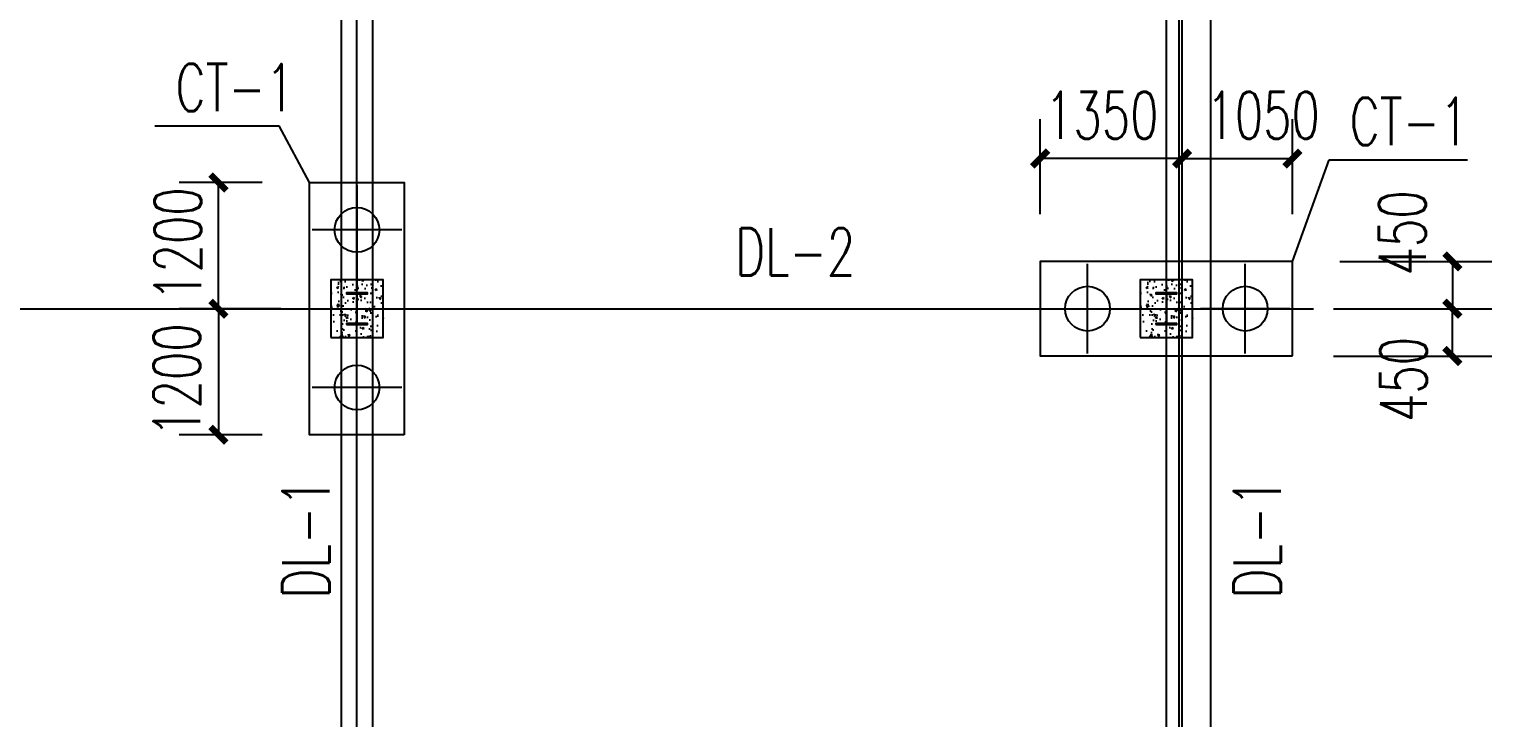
# Model space of a CAD drawing. Extents: x 180850 to 1399066, y 48356 to 327880.
# Drawn here: x 359407 to 373320, y 167101 to 173653 of the extents above; entities that cross this region are included whole.
import ezdxf

# ---------------------------------------------------------------- set-up
doc = ezdxf.new("R2010")
doc.units = 0
doc.header["$LTSCALE"] = 1000
for name, color, linetype in [('AXIS', 3, 'Continuous'), ('DIM_LEAD', 3, 'Continuous'), ('DOTE', 1, 'Continuous'), ('GZ', 50, 'Continuous'), ('PUB_HATCH', 8, 'Continuous'), ('YCX', 90, 'Continuous'), ('承台', 2, 'Continuous'), ('桩', 201, 'Continuous')]:
    doc.layers.add(name, color=color, linetype=linetype)
doc.styles.add('_TCH_DIM_T3', font='SIMPLEX', dxfattribs={"width": 0.705882, "bigfont": 'GBCBIG'})
doc.dimstyles.new('TCH_150_1', dxfattribs={"dimtxt": 446.25, "dimasz": 150, "dimexe": 375, "dimexo": 450, "dimgap": 189.375, "dimtad": 1, "dimdec": 0, "dimzin": 0, "dimdsep": 46, "dimtxsty": '_TCH_DIM_T3', "dimblk": 'ARCHTICK', "dimcen": 0.09, "dimclrd": 256, "dimclre": 256, "dimclrt": 7, "dimazin": 2, "dimtfac": 1, "dimtdec": 0, "dimtix": 1, "dimtmove": 2, "dimatfit": 3, "dimfxl": 1, "dimtolj": 1, "dimtzin": 0, "dimarcsym": 0})

# ---------------------------------------------------------------- blocks, each defined once
blk = doc.blocks.new('A$C0D6F3731')
at = {"layer": 'GZ'}
for points in [[(41550, 12400), (41750, 12400), (41750, 12410), (41657, 12410), (41653, 12415), (41653, 12685), (41657, 12690), (41750, 12690), (41750, 12700), (41550, 12700), (41550, 12690), (41643, 12690), (41647, 12685), (41647, 12415), (41643, 12410), (41550, 12410), (41550, 12400)], [(49250, 12400), (49450, 12400), (49450, 12410), (49357, 12410), (49353, 12415), (49353, 12685), (49357, 12690), (49450, 12690), (49450, 12700), (49250, 12700), (49250, 12690), (49343, 12690), (49347, 12685), (49347, 12415), (49343, 12410), (49250, 12410), (49250, 12400)]]:
    blk.add_lwpolyline(points, close=True, dxfattribs=at)
blk = doc.blocks.new('_ArchTick')
at = {"color": 0, "linetype": 'ByBlock', "const_width": 0.4}
blk.add_lwpolyline([(-0.5, -0.5), (0.5, 0.5)], dxfattribs=at)
blk = doc.blocks.new('*D1459')
at = {"layer": 'AXIS', "linetype": 'ByBlock', "lineweight": -2, "transparency": 16777216}
for p, q in [((371874, 171443), (373320, 171443)), ((372945, 171443), (372945, 170993)), ((371874, 170993), (373320, 170993))]:
    blk.add_line(p, q, dxfattribs=at)
at = {"layer": 'Defpoints', "color": 0, "linetype": 'ByBlock', "transparency": 16777216}
for p in [(371424, 171443), (371424, 170993), (372945, 170993)]:
    blk.add_point(p, dxfattribs=at)
at = {"layer": 'AXIS', "linetype": 'ByBlock', "lineweight": -2, "transparency": 16777216, "xscale": 150, "yscale": 150, "zscale": 150}
for p, rotation in [((372945, 171443), 90), ((372945, 170993), 270)]:
    blk.add_blockref('_ArchTick', p, dxfattribs=dict(at, rotation=rotation))
at = {"layer": 'AXIS', "color": 7, "linetype": 'ByBlock', "transparency": 16777216, "insert": (372470, 171715), "char_height": 446.2, "attachment_point": 5, "rotation": 90, "style": '_TCH_DIM_T3'}
blk.add_mtext('\\A1;450', dxfattribs=at)
blk = doc.blocks.new('*D1460')
at = {"layer": 'AXIS', "linetype": 'ByBlock', "lineweight": -2, "transparency": 16777216}
for p, q in [((370374, 171893), (370374, 172797)), ((371424, 171893), (371424, 172797)), ((370374, 172422), (371424, 172422))]:
    blk.add_line(p, q, dxfattribs=at)
at = {"layer": 'Defpoints', "color": 0, "linetype": 'ByBlock', "transparency": 16777216}
for p in [(371424, 172422), (370374, 171443), (371424, 171443)]:
    blk.add_point(p, dxfattribs=at)
at = {"layer": 'AXIS', "linetype": 'ByBlock', "lineweight": -2, "transparency": 16777216, "xscale": 150, "yscale": 150, "zscale": 150, "rotation": 180}
blk.add_blockref('_ArchTick', (370374, 172422), dxfattribs=at)
at = {"layer": 'AXIS', "linetype": 'ByBlock', "lineweight": -2, "transparency": 16777216, "xscale": 150, "yscale": 150, "zscale": 150}
blk.add_blockref('_ArchTick', (371424, 172422), dxfattribs=at)
at = {"layer": 'AXIS', "color": 7, "linetype": 'ByBlock', "transparency": 16777216, "insert": (371145, 172834), "char_height": 446.2, "attachment_point": 5, "style": '_TCH_DIM_T3'}
blk.add_mtext('\\A1;1050', dxfattribs=at)
blk = doc.blocks.new('*D1461')
at = {"layer": 'AXIS', "linetype": 'ByBlock', "lineweight": -2, "transparency": 16777216}
for p, q in [((369024, 171893), (369024, 172797)), ((370374, 171893), (370374, 172797)), ((370374, 172422), (369024, 172422))]:
    blk.add_line(p, q, dxfattribs=at)
at = {"layer": 'Defpoints', "color": 0, "linetype": 'ByBlock', "transparency": 16777216}
for p in [(369024, 172422), (369024, 171443), (370374, 171443)]:
    blk.add_point(p, dxfattribs=at)
at = {"layer": 'AXIS', "linetype": 'ByBlock', "lineweight": -2, "transparency": 16777216, "xscale": 150, "yscale": 150, "zscale": 150, "rotation": 180}
blk.add_blockref('_ArchTick', (369024, 172422), dxfattribs=at)
at = {"layer": 'AXIS', "linetype": 'ByBlock', "lineweight": -2, "transparency": 16777216, "xscale": 150, "yscale": 150, "zscale": 150}
blk.add_blockref('_ArchTick', (370374, 172422), dxfattribs=at)
at = {"layer": 'AXIS', "color": 7, "linetype": 'ByBlock', "transparency": 16777216, "insert": (369610, 172834), "char_height": 446.2, "attachment_point": 5, "style": '_TCH_DIM_T3'}
blk.add_mtext('\\A1;1350', dxfattribs=at)
blk = doc.blocks.new('*D1462')
at = {"layer": 'AXIS', "linetype": 'ByBlock', "lineweight": -2, "transparency": 16777216}
for p, q in [((371813, 170993), (373320, 170993)), ((372945, 170543), (372945, 170993)), ((371813, 170543), (373320, 170543))]:
    blk.add_line(p, q, dxfattribs=at)
at = {"layer": 'Defpoints', "color": 0, "linetype": 'ByBlock', "transparency": 16777216}
for p in [(371363, 170993), (372945, 170993), (371363, 170543)]:
    blk.add_point(p, dxfattribs=at)
at = {"layer": 'AXIS', "linetype": 'ByBlock', "lineweight": -2, "transparency": 16777216, "xscale": 150, "yscale": 150, "zscale": 150}
for p, rotation in [((372945, 170993), 90), ((372945, 170543), 270)]:
    blk.add_blockref('_ArchTick', p, dxfattribs=dict(at, rotation=rotation))
at = {"layer": 'AXIS', "color": 7, "linetype": 'ByBlock', "transparency": 16777216, "insert": (372480, 170320), "char_height": 446.2, "attachment_point": 5, "rotation": 90, "style": '_TCH_DIM_T3'}
blk.add_mtext('\\A1;450', dxfattribs=at)
blk = doc.blocks.new('*D1457')
at = {"layer": 'AXIS', "linetype": 'ByBlock', "lineweight": -2, "transparency": 16777216}
for p, q in [((361799, 170993), (360832, 170993)), ((361207, 170993), (361207, 169794)), ((361624, 169794), (360832, 169794))]:
    blk.add_line(p, q, dxfattribs=at)
at = {"layer": 'Defpoints', "color": 0, "linetype": 'ByBlock', "transparency": 16777216}
for p in [(362249, 170993), (361207, 169794), (362074, 169794)]:
    blk.add_point(p, dxfattribs=at)
at = {"layer": 'AXIS', "linetype": 'ByBlock', "lineweight": -2, "transparency": 16777216, "xscale": 150, "yscale": 150, "zscale": 150}
for p, rotation in [((361207, 170993), 90), ((361207, 169794), 270)]:
    blk.add_blockref('_ArchTick', p, dxfattribs=dict(at, rotation=rotation))
at = {"layer": 'AXIS', "color": 7, "linetype": 'ByBlock', "transparency": 16777216, "insert": (360811, 170314), "char_height": 446.2, "attachment_point": 5, "rotation": 90, "style": '_TCH_DIM_T3'}
blk.add_mtext('\\A1;1200', dxfattribs=at)
blk = doc.blocks.new('*D1458')
at = {"layer": 'AXIS', "linetype": 'ByBlock', "lineweight": -2, "transparency": 16777216}
for p, q in [((361624, 172194), (360832, 172194)), ((361207, 170993), (361207, 172194)), ((361799, 170993), (360832, 170993))]:
    blk.add_line(p, q, dxfattribs=at)
at = {"layer": 'Defpoints', "color": 0, "linetype": 'ByBlock', "transparency": 16777216}
for p in [(361207, 172194), (362074, 172194), (362249, 170993)]:
    blk.add_point(p, dxfattribs=at)
at = {"layer": 'AXIS', "linetype": 'ByBlock', "lineweight": -2, "transparency": 16777216, "xscale": 150, "yscale": 150, "zscale": 150}
for p, rotation in [((361207, 172194), 90), ((361207, 170993), 270)]:
    blk.add_blockref('_ArchTick', p, dxfattribs=dict(at, rotation=rotation))
at = {"layer": 'AXIS', "color": 7, "linetype": 'ByBlock', "transparency": 16777216, "insert": (360821, 171608), "char_height": 446.2, "attachment_point": 5, "rotation": 90, "style": '_TCH_DIM_T3'}
blk.add_mtext('\\A1;1200', dxfattribs=at)

msp = doc.modelspace()

# ---------------------------------------------------------------- hatches: boundary and pattern name
at = {"layer": 'PUB_HATCH', "linetype": 'ByBlock', "ltscale": 0.1}
h = msp.add_hatch(dxfattribs=at)
h.set_pattern_fill('AR-CONC', color=8, scale=100, angle=180)
h.set_pattern_definition([(230, (2303603.8, 896982.19), (-182.184669, 15.939086), [19.05, -209.55]), (175, (2303603.8, 896982.2), (35.242826, -191.056643), [15.24, -167.64]), (280.451, (2303588.62, 896983.52), (-146.942502, -175.116688), [16.19, -178.09]), (226.1842, (2303603.8, 896931.4), (-271.07904, 42.042328), [28.575, -314.325]), (276.6356, (2303581.22, 896934.9), (-237.404234, -247.425556), [24.285, -267.135]), (171.184, (2303603.8, 896931.4), (-237.404606, -247.425118), [22.86, -251.46]), (201, (2303578.4, 896944.09), (-151.61488, 102.265519), [19.05, -209.55]), (146, (2303578.4, 896944.1), (-61.802028, -184.187966), [15.24, -167.64]), (251.4514, (2303565.77, 896952.61), (-213.416491, -81.922858), [16.19, -178.09]), (217.5, (2303603.806, 896982.19), (-3.0886033, -84.5550389), [0, -165.608, 0, -170.18, 0, -168.275]), (187.5, (2303603.81, 896982.19), (-66.8196625, -100.180575), [0, -97.028, 0, -161.798, 0, -64.135]), (147.5, (2303660.45, 896982.19), (-135.5905952, 5.728744), [0, -63.5, 0, -198.12, 0, -262.89]), (137.5, (2303685.85, 896982.19), (-148.1291814, -25.426491), [0, -82.55, 0, -131.572, 0, -186.69])])
h.paths.add_polyline_path([(362274.63, 171268.47), (362774.63, 171268.47), (362774.63, 170718.47), (362274.63, 170718.47)])
h = msp.add_hatch(dxfattribs=at)
h.set_pattern_fill('AR-CONC', color=8, scale=100, angle=180)
h.set_pattern_definition([(230, (2311303.68, 896982.19), (-182.184669, 15.939086), [19.05, -209.55]), (175, (2311303.68, 896982.2), (35.242826, -191.056643), [15.24, -167.64]), (280.451, (2311288.5, 896983.52), (-146.942502, -175.116688), [16.19, -178.09]), (226.1842, (2311303.68, 896931.4), (-271.07904, 42.042328), [28.575, -314.325]), (276.6356, (2311281.1, 896934.9), (-237.404234, -247.425556), [24.285, -267.135]), (171.184, (2311303.68, 896931.4), (-237.404606, -247.425118), [22.86, -251.46]), (201, (2311278.28, 896944.09), (-151.61488, 102.265519), [19.05, -209.55]), (146, (2311278.28, 896944.1), (-61.802028, -184.187966), [15.24, -167.64]), (251.4514, (2311265.64, 896952.61), (-213.416491, -81.922858), [16.19, -178.09]), (217.5, (2311303.68, 896982.19), (-3.0886033, -84.5550389), [0, -165.608, 0, -170.18, 0, -168.275]), (187.5, (2311303.68, 896982.19), (-66.8196625, -100.180575), [0, -97.028, 0, -161.798, 0, -64.135]), (147.5, (2311360.32, 896982.19), (-135.5905952, 5.728744), [0, -63.5, 0, -198.12, 0, -262.89]), (137.5, (2311385.72, 896982.19), (-148.1291814, -25.426491), [0, -82.55, 0, -131.572, 0, -186.69])])
h.paths.add_polyline_path([(369974.5, 171268.47), (370474.5, 171268.47), (370474.5, 170718.47), (369974.5, 170718.47)])

# ---------------------------------------------------------------- linework, layer by layer
for points in [[(320604.5, 209413.5), (370644.5, 209413.5), (370644.5, 158173.5), (320604.5, 158173.5)], [(320904.5, 209113.5), (370344.5, 209113.5), (370344.5, 158473.5), (320904.5, 158473.5)], [(362374.5, 159093.3), (362674.5, 159093.3), (362674.5, 209113.5), (362374.5, 209113.5)], [(362274.63, 170718.47), (362774.63, 170718.47), (362774.63, 171268.47), (362274.63, 171268.47)], [(369974.5, 170718.47), (370474.5, 170718.47), (370474.5, 171268.47), (369974.5, 171268.47)]]:
    msp.add_lwpolyline(points, close=True)
at = {"layer": 'DIM_LEAD'}
for p, q in [((360603.01, 172732.77), (361784.35, 172732.77)), ((362074.47, 172193.63), (361784.35, 172732.77)), ((371424.37, 171443.5), (371772.4, 172410.17)), ((371772.4, 172410.17), (373088.64, 172410.17))]:
    msp.add_line(p, q, dxfattribs=at)
at = {"layer": 'DOTE'}
for p, q in [((362524.5, 157193.5), (362524.5, 210393.5)), ((370224.5, 157193.5), (370224.5, 210393.5)), ((370374.5, 157193.5), (370374.5, 210393.5)), ((356564.25, 170993.5), (371624.5, 170993.5))]:
    msp.add_line(p, q, dxfattribs=at)
at = {"layer": '承台'}
for points in [[(362974.47, 169793.63), (362074.47, 169793.63), (362074.47, 172193.63), (362974.47, 172193.63)], [(371424.37, 170543.5), (371424.37, 171443.5), (369024.37, 171443.5), (369024.37, 170543.5)]]:
    msp.add_lwpolyline(points, close=True, dxfattribs=at)
at = {"layer": '桩'}
for p, q in [((362524.5, 172169.63), (362524.5, 171167.63)), ((362950.5, 171743.63), (362098.5, 171743.63)), ((369474.37, 170567.47), (369474.37, 171419.47)), ((370974.37, 170567.47), (370974.37, 171419.47)), ((369048.37, 170993.47), (370050.37, 170993.47)), ((371400.37, 170993.47), (370548.37, 170993.47)), ((362524.5, 169817.63), (362524.5, 170669.63)), ((362950.5, 170243.63), (362098.5, 170243.63))]:
    msp.add_line(p, q, dxfattribs=at)
for centre in [(362524.5, 171743.63), (369474.37, 170993.47), (370974.37, 170993.47), (362524.5, 170243.63)]:
    msp.add_circle(centre, 213, dxfattribs=at)

# ---------------------------------------------------------------- block references
msp.add_blockref('A$C0D6F3731', (320874.5, 158443.5))

# ---------------------------------------------------------------- texts
at = {"layer": 'YCX', "style": '_TCH_DIM_T3', "width": 0.705882}
for p in [(360798.77, 172872.75), (371968.17, 172550.16)]:
    msp.add_text('CT-1', height=450, dxfattribs=at).set_placement(p)
at = {"layer": '承台', "color": 6, "style": '_TCH_DIM_T3', "width": 0.705882}
msp.add_text('DL-2', height=450, dxfattribs=at).set_placement((366122.27, 171308.94))
for p in [(362264.54, 168236.5), (371314.04, 168236.5)]:
    msp.add_text('DL-1', height=450, rotation=90, dxfattribs=at).set_placement(p)

# ---------------------------------------------------------------- dimensions: what is measured, and where the dimension line sits
at = {"layer": 'AXIS', "linetype": 'ByBlock'}
for base, p1, p2, angle, picture, middle in [((369024.37, 172421.55), (370374.5, 171443.5), (369024.37, 171443.5), 180, '*D1461', (369609.62, 172834.05)), ((371424.37, 172421.55), (370374.5, 171443.5), (371424.37, 171443.5), 180, '*D1460', (371144.58, 172834.05)), ((361207.09, 172193.63), (362249.5, 170993.5), (362074.47, 172193.63), 90, '*D1458', (360820.82, 171608.38)), ((372944.85, 170993.47), (371424.37, 171443.5), (371424.37, 170993.47), 90, '*D1459', (372470.45, 171715.23)), ((361207.09, 169793.63), (362249.5, 170993.5), (362074.47, 169793.63), 90, '*D1457', (360811.44, 170314.26)), ((372944.85, 170993.5), (371363, 170543.5), (371363, 170993.5), 90, '*D1462', (372480.41, 170319.54))]:
    dim = msp.add_linear_dim(base=base, p1=p1, p2=p2, angle=angle, dimstyle='TCH_150_1', dxfattribs=at)
    dim.commit()
    dim.dimension.update_dxf_attribs({"geometry": picture, "text_midpoint": middle, "dimtype": 160})

doc.saveas('drawing.dxf')
